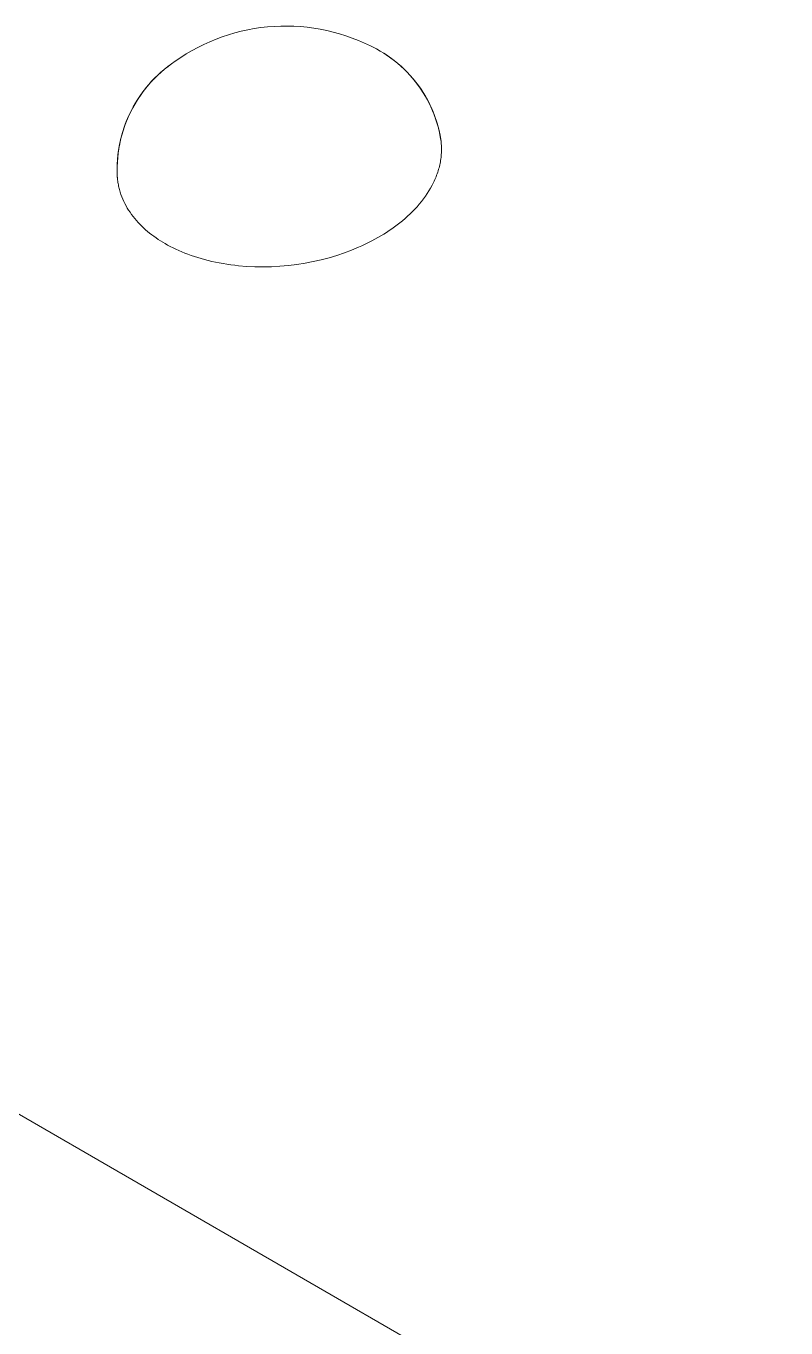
# Model space of a CAD drawing. Header units: inches. Extents: x -7 to 144, y -3 to 95.
# Drawn here: x 119.74 to 121.117, y 71.021 to 73.381 of the extents above; entities that cross this region are included whole.
import ezdxf

# ---------------------------------------------------------------- set-up
doc = ezdxf.new("R2010")
doc.units = ezdxf.units.IN
doc.layers.add('ZANO_R', color=7, linetype='Continuous', lineweight=0)

msp = doc.modelspace()

# ---------------------------------------------------------------- linework, layer by layer
at = {"layer": 'ZANO_R'}
for p, q in [((120.09528, 73.36141), (120.10669, 73.36522)), ((120.09528, 73.36141), (120.10669, 73.36522)), ((120.09528, 73.36141), (120.10669, 73.36522)), ((120.09528, 73.36141), (120.10669, 73.36522)), ((120.10669, 73.36522), (120.11822, 73.36862)), ((120.10669, 73.36522), (120.11822, 73.36862)), ((120.10669, 73.36522), (120.11822, 73.36862)), ((120.10669, 73.36522), (120.11822, 73.36862)), ((120.11822, 73.36862), (120.12986, 73.37162)), ((120.11822, 73.36862), (120.12986, 73.37162)), ((120.11822, 73.36862), (120.12986, 73.37162)), ((120.11822, 73.36862), (120.12986, 73.37162)), ((120.12986, 73.37162), (120.14161, 73.37422)), ((120.12986, 73.37162), (120.14161, 73.37422)), ((120.12986, 73.37162), (120.14161, 73.37422)), ((120.12986, 73.37162), (120.14161, 73.37422)), ((120.14161, 73.37422), (120.15343, 73.3764)), ((120.14161, 73.37422), (120.15343, 73.3764)), ((120.14161, 73.37422), (120.15343, 73.3764)), ((120.14161, 73.37422), (120.15343, 73.3764)), ((120.15343, 73.3764), (120.16533, 73.37817)), ((120.15343, 73.3764), (120.16533, 73.37817)), ((120.15343, 73.3764), (120.16533, 73.37817)), ((120.15343, 73.3764), (120.16533, 73.37817)), ((120.16533, 73.37817), (120.17728, 73.37953)), ((120.16533, 73.37817), (120.17728, 73.37953)), ((120.16533, 73.37817), (120.17728, 73.37953)), ((120.16533, 73.37817), (120.17728, 73.37953)), ((120.17728, 73.37953), (120.18927, 73.38047)), ((120.17728, 73.37953), (120.18927, 73.38047)), ((120.17728, 73.37953), (120.18927, 73.38047)), ((120.17728, 73.37953), (120.18927, 73.38047)), ((120.18927, 73.38047), (120.20128, 73.381)), ((120.18927, 73.38047), (120.20128, 73.381)), ((120.18927, 73.38047), (120.20128, 73.381)), ((120.18927, 73.38047), (120.20128, 73.381)), ((120.20128, 73.381), (120.21331, 73.3811)), ((120.20128, 73.381), (120.21331, 73.3811)), ((120.20128, 73.381), (120.21331, 73.3811)), ((120.20128, 73.381), (120.21331, 73.3811)), ((120.21331, 73.3811), (120.22533, 73.38079)), ((120.21331, 73.3811), (120.22533, 73.38079)), ((120.21331, 73.3811), (120.22533, 73.38079)), ((120.21331, 73.3811), (120.22533, 73.38079)), ((120.22533, 73.38079), (120.23733, 73.38006)), ((120.22533, 73.38079), (120.23733, 73.38006)), ((120.22533, 73.38079), (120.23733, 73.38006)), ((120.22533, 73.38079), (120.23733, 73.38006)), ((120.23733, 73.38006), (120.2493, 73.37891)), ((120.23733, 73.38006), (120.2493, 73.37891)), ((120.23733, 73.38006), (120.2493, 73.37891)), ((120.23733, 73.38006), (120.2493, 73.37891)), ((120.2493, 73.37891), (120.26123, 73.37734)), ((120.2493, 73.37891), (120.26123, 73.37734)), ((120.2493, 73.37891), (120.26123, 73.37734)), ((120.2493, 73.37891), (120.26123, 73.37734)), ((120.26123, 73.37734), (120.27309, 73.37536)), ((120.26123, 73.37734), (120.27309, 73.37536)), ((120.26123, 73.37734), (120.27309, 73.37536)), ((120.26123, 73.37734), (120.27309, 73.37536)), ((120.27309, 73.37536), (120.28488, 73.37298)), ((120.27309, 73.37536), (120.28488, 73.37298)), ((120.27309, 73.37536), (120.28488, 73.37298)), ((120.27309, 73.37536), (120.28488, 73.37298)), ((120.28488, 73.37298), (120.29657, 73.37018)), ((120.28488, 73.37298), (120.29657, 73.37018)), ((120.28488, 73.37298), (120.29657, 73.37018)), ((120.28488, 73.37298), (120.29657, 73.37018)), ((120.29657, 73.37018), (120.30816, 73.36697)), ((120.29657, 73.37018), (120.30816, 73.36697)), ((120.29657, 73.37018), (120.30816, 73.36697)), ((120.29657, 73.37018), (120.30816, 73.36697)), ((120.30816, 73.36697), (120.31964, 73.36337)), ((120.30816, 73.36697), (120.31964, 73.36337)), ((120.30816, 73.36697), (120.31964, 73.36337)), ((120.30816, 73.36697), (120.31964, 73.36337)), ((120.31964, 73.36337), (120.33098, 73.35937)), ((120.31964, 73.36337), (120.33098, 73.35937)), ((120.31964, 73.36337), (120.33098, 73.35937)), ((120.31964, 73.36337), (120.33098, 73.35937)), ((120.04059, 73.33658), (120.05117, 73.3423)), ((120.04059, 73.33658), (120.05117, 73.3423)), ((120.04059, 73.33658), (120.05117, 73.3423)), ((120.04059, 73.33658), (120.05117, 73.3423)), ((120.05117, 73.3423), (120.06194, 73.34765)), ((120.05117, 73.3423), (120.06194, 73.34765)), ((120.05117, 73.3423), (120.06194, 73.34765)), ((120.05117, 73.3423), (120.06194, 73.34765)), ((120.06194, 73.34765), (120.07289, 73.35263)), ((120.06194, 73.34765), (120.07289, 73.35263)), ((120.06194, 73.34765), (120.07289, 73.35263)), ((120.06194, 73.34765), (120.07289, 73.35263)), ((120.07289, 73.35263), (120.08401, 73.35721)), ((120.07289, 73.35263), (120.08401, 73.35721)), ((120.07289, 73.35263), (120.08401, 73.35721)), ((120.07289, 73.35263), (120.08401, 73.35721)), ((120.08401, 73.35721), (120.09528, 73.36141)), ((120.08401, 73.35721), (120.09528, 73.36141)), ((120.08401, 73.35721), (120.09528, 73.36141)), ((120.08401, 73.35721), (120.09528, 73.36141)), ((120.33098, 73.35937), (120.34217, 73.35497)), ((120.33098, 73.35937), (120.34217, 73.35497)), ((120.33098, 73.35937), (120.34217, 73.35497)), ((120.33098, 73.35937), (120.34217, 73.35497)), ((120.34217, 73.35497), (120.35321, 73.35019)), ((120.34217, 73.35497), (120.35321, 73.35019)), ((120.34217, 73.35497), (120.35321, 73.35019)), ((120.34217, 73.35497), (120.35321, 73.35019)), ((120.35321, 73.35019), (120.36407, 73.34503)), ((120.35321, 73.35019), (120.36407, 73.34503)), ((120.35321, 73.35019), (120.36407, 73.34503)), ((120.35321, 73.35019), (120.36407, 73.34503)), ((120.36407, 73.34503), (120.37475, 73.3395)), ((120.36407, 73.34503), (120.37475, 73.3395)), ((120.36407, 73.34503), (120.37475, 73.3395)), ((120.36407, 73.34503), (120.37475, 73.3395)), ((120.37475, 73.3395), (120.38156, 73.3357)), ((120.37475, 73.3395), (120.38159, 73.33569)), ((120.37475, 73.3395), (120.38148, 73.33574)), ((120.37475, 73.3395), (120.38159, 73.33569)), ((120.00337, 73.31259), (120.01014, 73.31726)), ((120.00347, 73.31268), (120.01014, 73.31726)), ((120.00347, 73.31268), (120.01014, 73.31726)), ((120.00352, 73.31271), (120.01014, 73.31726)), ((120.01014, 73.31726), (120.02007, 73.32405)), ((120.01014, 73.31726), (120.02007, 73.32405)), ((120.01014, 73.31726), (120.02007, 73.32405)), ((120.01014, 73.31726), (120.02007, 73.32405)), ((120.02007, 73.32405), (120.03022, 73.3305)), ((120.02007, 73.32405), (120.03022, 73.3305)), ((120.02007, 73.32405), (120.03022, 73.3305)), ((120.02007, 73.32405), (120.03022, 73.3305)), ((120.03022, 73.3305), (120.04059, 73.33658)), ((120.03022, 73.3305), (120.04059, 73.33658)), ((120.03022, 73.3305), (120.04059, 73.33658)), ((120.03022, 73.3305), (120.04059, 73.33658)), ((120.38148, 73.33574), (120.38808, 73.33176)), ((120.38156, 73.3357), (120.38824, 73.33167)), ((120.38159, 73.33569), (120.38829, 73.33164)), ((120.38159, 73.33569), (120.3883, 73.33165)), ((120.38808, 73.33176), (120.39455, 73.32756)), ((120.38824, 73.33167), (120.39478, 73.32741)), ((120.38829, 73.33164), (120.39485, 73.32737)), ((120.3883, 73.33165), (120.39486, 73.32737)), ((120.39455, 73.32756), (120.40087, 73.32314)), ((120.39478, 73.32741), (120.40116, 73.32293)), ((120.39485, 73.32737), (120.40126, 73.32287)), ((120.39486, 73.32737), (120.40127, 73.32288)), ((120.40087, 73.32314), (120.40703, 73.31851)), ((120.40116, 73.32293), (120.40739, 73.31823)), ((120.40126, 73.32287), (120.40751, 73.31815)), ((120.40127, 73.32288), (120.40752, 73.31816)), ((120.40703, 73.31851), (120.41303, 73.31367)), ((120.40739, 73.31823), (120.41345, 73.31332)), ((120.40751, 73.31815), (120.41359, 73.31322)), ((120.40752, 73.31816), (120.4136, 73.31323)), ((119.97216, 73.28589), (119.97802, 73.29166)), ((119.97269, 73.28649), (119.97848, 73.29215)), ((119.97269, 73.28649), (119.97848, 73.29215)), ((119.97293, 73.28671), (119.97868, 73.29232)), ((119.97802, 73.29166), (119.98408, 73.29722)), ((119.97848, 73.29215), (119.98446, 73.2976)), ((119.97848, 73.29215), (119.98446, 73.2976)), ((119.97868, 73.29232), (119.98463, 73.29773)), ((119.98408, 73.29722), (119.99033, 73.30257)), ((119.98446, 73.2976), (119.99062, 73.30284)), ((119.98446, 73.2976), (119.99062, 73.30284)), ((119.98463, 73.29773), (119.99075, 73.30294)), ((119.99033, 73.30257), (119.99676, 73.3077)), ((119.99062, 73.30284), (119.99696, 73.30787)), ((119.99062, 73.30284), (119.99696, 73.30787)), ((119.99075, 73.30294), (119.99705, 73.30793)), ((119.99676, 73.3077), (120.00337, 73.31259)), ((119.99696, 73.30787), (120.00347, 73.31268)), ((119.99696, 73.30787), (120.00347, 73.31268)), ((119.99705, 73.30793), (120.00352, 73.31271)), ((120.41303, 73.31367), (120.41886, 73.30863)), ((120.41345, 73.31332), (120.41934, 73.30821)), ((120.41359, 73.31322), (120.4195, 73.30808)), ((120.4136, 73.31323), (120.41951, 73.30809)), ((120.41886, 73.30863), (120.42452, 73.30339)), ((120.41934, 73.30821), (120.42505, 73.30289)), ((120.4195, 73.30808), (120.42523, 73.30274)), ((120.41951, 73.30809), (120.42524, 73.30275)), ((120.42452, 73.30339), (120.43, 73.29796)), ((120.42505, 73.30289), (120.43057, 73.29738)), ((120.42523, 73.30274), (120.43076, 73.2972)), ((120.42524, 73.30275), (120.43078, 73.29721)), ((120.43, 73.29796), (120.43529, 73.29235)), ((120.43057, 73.29738), (120.4359, 73.29169)), ((120.43076, 73.2972), (120.43611, 73.29147)), ((120.43078, 73.29721), (120.43612, 73.29149)), ((120.43529, 73.29235), (120.44038, 73.28657)), ((120.4359, 73.29169), (120.44103, 73.28581)), ((120.43611, 73.29147), (120.44125, 73.28557)), ((120.43612, 73.29149), (120.44126, 73.28558)), ((119.95084, 73.26088), (119.95584, 73.26741)), ((119.95158, 73.26198), (119.95654, 73.26837)), ((119.95158, 73.26198), (119.95654, 73.26837)), ((119.95192, 73.26239), (119.95686, 73.26874)), ((119.95584, 73.26741), (119.96106, 73.27376)), ((119.95654, 73.26837), (119.96171, 73.2746)), ((119.95654, 73.26837), (119.96171, 73.2746)), ((119.95686, 73.26874), (119.96201, 73.27491)), ((119.96106, 73.27376), (119.96651, 73.27992)), ((119.96171, 73.2746), (119.9671, 73.28064)), ((119.96171, 73.2746), (119.9671, 73.28064)), ((119.96201, 73.27491), (119.96737, 73.2809)), ((119.96651, 73.27992), (119.97216, 73.28589)), ((119.9671, 73.28064), (119.97269, 73.28649)), ((119.9671, 73.28064), (119.97269, 73.28649)), ((119.96737, 73.2809), (119.97293, 73.28671)), ((120.44038, 73.28657), (120.44528, 73.28061)), ((120.44103, 73.28581), (120.44596, 73.27976)), ((120.44125, 73.28557), (120.44618, 73.27949)), ((120.44126, 73.28558), (120.4462, 73.2795)), ((120.44528, 73.28061), (120.44997, 73.27449)), ((120.44596, 73.27976), (120.45067, 73.27354)), ((120.44618, 73.27949), (120.4509, 73.27324)), ((120.4462, 73.2795), (120.45092, 73.27325)), ((120.44997, 73.27449), (120.45445, 73.26822)), ((120.45067, 73.27354), (120.45517, 73.26717)), ((120.4509, 73.27324), (120.4554, 73.26683)), ((120.45092, 73.27325), (120.45542, 73.26685)), ((120.45445, 73.26822), (120.45871, 73.26179)), ((120.45517, 73.26717), (120.45944, 73.26064)), ((119.93724, 73.2403), (119.94153, 73.24732)), ((119.93807, 73.24182), (119.94234, 73.24869)), ((119.93807, 73.24182), (119.94234, 73.24869)), ((119.93845, 73.2424), (119.94271, 73.24922)), ((119.94153, 73.24732), (119.94607, 73.25418)), ((119.94234, 73.24869), (119.94685, 73.25541)), ((119.94234, 73.24869), (119.94685, 73.25541)), ((119.94271, 73.24922), (119.94721, 73.25588)), ((119.94607, 73.25418), (119.95084, 73.26088)), ((119.94685, 73.25541), (119.95158, 73.26198)), ((119.94685, 73.25541), (119.95158, 73.26198)), ((119.94721, 73.25588), (119.95192, 73.26239)), ((120.4554, 73.26683), (120.45968, 73.26027)), ((120.45542, 73.26685), (120.4597, 73.26029)), ((120.45871, 73.26179), (120.46276, 73.25523)), ((120.45944, 73.26064), (120.46349, 73.25397)), ((120.45968, 73.26027), (120.46372, 73.25357)), ((120.4597, 73.26029), (120.46374, 73.25358)), ((120.46276, 73.25523), (120.46657, 73.24853)), ((120.46349, 73.25397), (120.4673, 73.24717)), ((120.46372, 73.25357), (120.46754, 73.24673)), ((120.46374, 73.25358), (120.46756, 73.24674)), ((120.46657, 73.24853), (120.47016, 73.24171)), ((120.4673, 73.24717), (120.47088, 73.24023)), ((120.46754, 73.24673), (120.47111, 73.23976)), ((120.46756, 73.24674), (120.47113, 73.23977)), ((119.92343, 73.21297), (119.92672, 73.22037)), ((119.92343, 73.21297), (119.92672, 73.22037)), ((119.9238, 73.2138), (119.9271, 73.22114)), ((119.92586, 73.21842), (119.9294, 73.22584)), ((119.92672, 73.22037), (119.93026, 73.22765)), ((119.92672, 73.22037), (119.93026, 73.22765)), ((119.9271, 73.22114), (119.93064, 73.22835)), ((119.9294, 73.22584), (119.93319, 73.23314)), ((119.93026, 73.22765), (119.93404, 73.2348)), ((119.93026, 73.22765), (119.93404, 73.2348)), ((119.93064, 73.22835), (119.93442, 73.23544)), ((119.93319, 73.23314), (119.93724, 73.2403)), ((119.93404, 73.2348), (119.93807, 73.24182)), ((119.93404, 73.2348), (119.93807, 73.24182)), ((119.93442, 73.23544), (119.93845, 73.2424)), ((120.47016, 73.24171), (120.47351, 73.23476)), ((120.47088, 73.24023), (120.47421, 73.23318)), ((120.47111, 73.23976), (120.47444, 73.23268)), ((120.47113, 73.23977), (120.47446, 73.23269)), ((120.47351, 73.23476), (120.47662, 73.22771)), ((120.47421, 73.23318), (120.4773, 73.22602)), ((120.47444, 73.23268), (120.47752, 73.22548)), ((120.47446, 73.23269), (120.47754, 73.22549)), ((120.47662, 73.22771), (120.4795, 73.22055)), ((120.4773, 73.22602), (120.48014, 73.21875)), ((120.47752, 73.22548), (120.48035, 73.21818)), ((120.47754, 73.22549), (120.48037, 73.21818)), ((120.4795, 73.22055), (120.48212, 73.21331)), ((119.91513, 73.19017), (119.91763, 73.19786)), ((119.91513, 73.19017), (119.91763, 73.19786)), ((119.91545, 73.19119), (119.91797, 73.19882)), ((119.91684, 73.19547), (119.91958, 73.20322)), ((119.91763, 73.19786), (119.9204, 73.20547)), ((119.91763, 73.19786), (119.9204, 73.20547)), ((119.91797, 73.19882), (119.92076, 73.20636)), ((119.91958, 73.20322), (119.92259, 73.21087)), ((119.9204, 73.20547), (119.92343, 73.21297)), ((119.9204, 73.20547), (119.92343, 73.21297)), ((119.92076, 73.20636), (119.9238, 73.2138)), ((119.92259, 73.21087), (119.92586, 73.21842)), ((120.48014, 73.21875), (120.48273, 73.2114)), ((120.48035, 73.21818), (120.48293, 73.21078)), ((120.48037, 73.21818), (120.48294, 73.21079)), ((120.48212, 73.21331), (120.4845, 73.20597)), ((120.48273, 73.2114), (120.48507, 73.20395)), ((120.48293, 73.21078), (120.48525, 73.2033)), ((120.48294, 73.21079), (120.48526, 73.20331)), ((120.4845, 73.20597), (120.48663, 73.19856)), ((120.48507, 73.20395), (120.48715, 73.19643)), ((120.48525, 73.2033), (120.48731, 73.19575)), ((120.48526, 73.20331), (120.48732, 73.19575)), ((120.48663, 73.19856), (120.48851, 73.19108)), ((120.48715, 73.19643), (120.48896, 73.18885)), ((119.90922, 73.16663), (119.91092, 73.17454)), ((119.90922, 73.16663), (119.91092, 73.17454)), ((119.90945, 73.16784), (119.91118, 73.17569)), ((119.91026, 73.1717), (119.91217, 73.1797)), ((119.91092, 73.17454), (119.91289, 73.18239)), ((119.91092, 73.17454), (119.91289, 73.18239)), ((119.91118, 73.17569), (119.91318, 73.18348)), ((119.91217, 73.1797), (119.91437, 73.18762)), ((119.91289, 73.18239), (119.91513, 73.19017)), ((119.91289, 73.18239), (119.91513, 73.19017)), ((119.91318, 73.18348), (119.91545, 73.19119)), ((119.91437, 73.18762), (119.91684, 73.19547)), ((120.48731, 73.19575), (120.48911, 73.18813)), ((120.48732, 73.19575), (120.48911, 73.18813)), ((120.48851, 73.19108), (120.49012, 73.18355)), ((120.48896, 73.18885), (120.49052, 73.1812)), ((120.48911, 73.18813), (120.49064, 73.18045)), ((120.48911, 73.18813), (120.49064, 73.18045)), ((120.49012, 73.18355), (120.49149, 73.17596)), ((120.49052, 73.1812), (120.49181, 73.17351)), ((120.49064, 73.18045), (120.4919, 73.17272)), ((120.49064, 73.18045), (120.4919, 73.17272)), ((119.90577, 73.14261), (119.90665, 73.15065)), ((119.90577, 73.14261), (119.90665, 73.15065)), ((119.90588, 73.144), (119.9068, 73.15199)), ((119.90619, 73.14737), (119.90726, 73.15553)), ((119.90665, 73.15065), (119.9078, 73.15866)), ((119.90665, 73.15065), (119.9078, 73.15866)), ((119.9068, 73.15199), (119.90799, 73.15994)), ((119.90726, 73.15553), (119.90862, 73.16364)), ((119.9078, 73.15866), (119.90922, 73.16663)), ((119.9078, 73.15866), (119.90922, 73.16663)), ((119.90799, 73.15994), (119.90945, 73.16784)), ((119.90862, 73.16364), (119.91026, 73.1717)), ((120.49219, 73.17005), (120.4919, 73.17272)), ((120.49219, 73.17005), (120.4919, 73.17272)), ((120.49243, 73.16737), (120.49219, 73.17005)), ((120.49243, 73.16737), (120.49219, 73.17005)), ((120.4926, 73.16468), (120.49243, 73.16737)), ((120.4926, 73.16468), (120.49243, 73.16737)), ((120.49243, 73.14846), (120.49261, 73.15117)), ((120.49243, 73.14846), (120.49261, 73.15117)), ((120.49272, 73.16199), (120.4926, 73.16468)), ((120.49272, 73.16199), (120.4926, 73.16468)), ((120.49261, 73.15117), (120.49272, 73.15388)), ((120.49261, 73.15117), (120.49272, 73.15388)), ((120.49278, 73.15929), (120.49272, 73.16199)), ((120.49278, 73.15929), (120.49272, 73.16199)), ((120.49272, 73.15388), (120.49278, 73.15659)), ((120.49272, 73.15388), (120.49278, 73.15659)), ((120.49278, 73.15659), (120.49278, 73.15929)), ((120.49278, 73.15659), (120.49278, 73.15929)), ((119.90469, 73.12276), (119.90491, 73.13098)), ((119.90476, 73.11992), (119.90486, 73.12796)), ((119.90482, 73.11836), (119.90486, 73.12645)), ((119.90482, 73.11836), (119.90486, 73.12645)), ((119.90486, 73.12796), (119.90523, 73.13599)), ((119.90486, 73.12645), (119.90518, 73.13454)), ((119.90486, 73.12645), (119.90518, 73.13454)), ((119.90491, 73.13098), (119.90541, 73.13919)), ((119.90518, 73.13454), (119.90577, 73.14261)), ((119.90518, 73.13454), (119.90577, 73.14261)), ((119.90523, 73.13599), (119.90588, 73.144)), ((119.90541, 73.13919), (119.90619, 73.14737)), ((120.48827, 73.1241), (120.48896, 73.12679)), ((120.48827, 73.1241), (120.48896, 73.12679)), ((120.48896, 73.12679), (120.48959, 73.12949)), ((120.48896, 73.12679), (120.48959, 73.12949)), ((120.48959, 73.12949), (120.49017, 73.13219)), ((120.48959, 73.12949), (120.49017, 73.13219)), ((120.49017, 73.13219), (120.49069, 73.1349)), ((120.49017, 73.13219), (120.49069, 73.1349)), ((120.49069, 73.1349), (120.49116, 73.13761)), ((120.49069, 73.1349), (120.49116, 73.13761)), ((120.49116, 73.13761), (120.49156, 73.14032)), ((120.49116, 73.13761), (120.49156, 73.14032)), ((120.49156, 73.14032), (120.49191, 73.14303)), ((120.49156, 73.14032), (120.49191, 73.14303)), ((120.49191, 73.14303), (120.4922, 73.14575)), ((120.49191, 73.14303), (120.4922, 73.14575)), ((120.4922, 73.14575), (120.49243, 73.14846)), ((120.4922, 73.14575), (120.49243, 73.14846)), ((119.90477, 73.11453), (119.90469, 73.12276)), ((119.90493, 73.11189), (119.90476, 73.11992)), ((119.90513, 73.10632), (119.90477, 73.11453)), ((119.90506, 73.11027), (119.90482, 73.11836)), ((119.90506, 73.11027), (119.90482, 73.11836)), ((119.90538, 73.10386), (119.90493, 73.11189)), ((119.90558, 73.10219), (119.90506, 73.11027)), ((119.90558, 73.10219), (119.90506, 73.11027)), ((119.90558, 73.10219), (119.90587, 73.09996)), ((119.90558, 73.10219), (119.90587, 73.09996)), ((120.47962, 73.10022), (120.48079, 73.10284)), ((120.47962, 73.10022), (120.48079, 73.10284)), ((120.48079, 73.10284), (120.48191, 73.10546)), ((120.48079, 73.10284), (120.48191, 73.10546)), ((120.48191, 73.10546), (120.48298, 73.10809)), ((120.48191, 73.10546), (120.48298, 73.10809)), ((120.48298, 73.10809), (120.484, 73.11074)), ((120.48298, 73.10809), (120.484, 73.11074)), ((120.484, 73.11074), (120.48496, 73.1134)), ((120.484, 73.11074), (120.48496, 73.1134)), ((120.48496, 73.1134), (120.48587, 73.11606)), ((120.48496, 73.1134), (120.48587, 73.11606)), ((120.48587, 73.11606), (120.48673, 73.11873)), ((120.48587, 73.11606), (120.48673, 73.11873)), ((120.48673, 73.11873), (120.48753, 73.12141)), ((120.48673, 73.11873), (120.48753, 73.12141)), ((120.48753, 73.12141), (120.48827, 73.1241)), ((120.48753, 73.12141), (120.48827, 73.1241)), ((119.90587, 73.09996), (119.9062, 73.09774)), ((119.90587, 73.09996), (119.9062, 73.09774)), ((119.9062, 73.09774), (119.90657, 73.09552)), ((119.9062, 73.09774), (119.90657, 73.09552)), ((119.90657, 73.09552), (119.90698, 73.09331)), ((119.90657, 73.09552), (119.90698, 73.09331)), ((119.90698, 73.09331), (119.90743, 73.09111)), ((119.90698, 73.09331), (119.90743, 73.09111)), ((119.90743, 73.09111), (119.90792, 73.08891)), ((119.90743, 73.09111), (119.90792, 73.08891)), ((119.90792, 73.08891), (119.90845, 73.08673)), ((119.90792, 73.08891), (119.90845, 73.08673)), ((119.90845, 73.08673), (119.90901, 73.08455)), ((119.90845, 73.08673), (119.90901, 73.08455)), ((119.90901, 73.08455), (119.90962, 73.08238)), ((119.90901, 73.08455), (119.90962, 73.08238)), ((119.90962, 73.08238), (119.91027, 73.08022)), ((119.90962, 73.08238), (119.91027, 73.08022)), ((119.91027, 73.08022), (119.91095, 73.07807)), ((119.91027, 73.08022), (119.91095, 73.07807)), ((120.46687, 73.07736), (120.47003, 73.08233)), ((120.46687, 73.07736), (120.47003, 73.08233)), ((120.47003, 73.08233), (120.47301, 73.08736)), ((120.47003, 73.08233), (120.47301, 73.08736)), ((120.47301, 73.08736), (120.4758, 73.09247)), ((120.47301, 73.08736), (120.4758, 73.09247)), ((120.4758, 73.09247), (120.47839, 73.09762)), ((120.4758, 73.09247), (120.47839, 73.09762)), ((120.47839, 73.09762), (120.47962, 73.10022)), ((120.47839, 73.09762), (120.47962, 73.10022)), ((119.91095, 73.07807), (119.91168, 73.07594)), ((119.91095, 73.07807), (119.91168, 73.07594)), ((119.91168, 73.07594), (119.91324, 73.0717)), ((119.91168, 73.07594), (119.91324, 73.0717)), ((119.91324, 73.0717), (119.91495, 73.0675)), ((119.91324, 73.0717), (119.91495, 73.0675)), ((119.91495, 73.0675), (119.91681, 73.06336)), ((119.91495, 73.0675), (119.91681, 73.06336)), ((119.91681, 73.06336), (119.91881, 73.05927)), ((119.91681, 73.06336), (119.91881, 73.05927)), ((119.91881, 73.05927), (119.92096, 73.05523)), ((119.91881, 73.05927), (119.92096, 73.05523)), ((119.92096, 73.05523), (119.92324, 73.05126)), ((119.92096, 73.05523), (119.92324, 73.05126)), ((120.44857, 73.05367), (120.45254, 73.05824)), ((120.44857, 73.05367), (120.45254, 73.05824)), ((120.45254, 73.05824), (120.45636, 73.0629)), ((120.45254, 73.05824), (120.45636, 73.0629)), ((120.45636, 73.0629), (120.46003, 73.06764)), ((120.45636, 73.0629), (120.46003, 73.06764)), ((120.46003, 73.06764), (120.46353, 73.07246)), ((120.46003, 73.06764), (120.46353, 73.07246)), ((120.46353, 73.07246), (120.46687, 73.07736)), ((120.46353, 73.07246), (120.46687, 73.07736)), ((119.92324, 73.05126), (119.92566, 73.04734)), ((119.92324, 73.05126), (119.92566, 73.04734)), ((119.92566, 73.04734), (119.9282, 73.04349)), ((119.92566, 73.04734), (119.9282, 73.04349)), ((119.9282, 73.04349), (119.93088, 73.03971)), ((119.9282, 73.04349), (119.93088, 73.03971)), ((119.93088, 73.03971), (119.93368, 73.03599)), ((119.93088, 73.03971), (119.93368, 73.03599)), ((119.93368, 73.03599), (119.93659, 73.03234)), ((119.93368, 73.03599), (119.93659, 73.03234)), ((119.93659, 73.03234), (119.93962, 73.02876)), ((119.93659, 73.03234), (119.93962, 73.02876)), ((120.42212, 73.02825), (120.42681, 73.03224)), ((120.42212, 73.02825), (120.42681, 73.03224)), ((120.42681, 73.03224), (120.43139, 73.03633)), ((120.42681, 73.03224), (120.43139, 73.03633)), ((120.43139, 73.03633), (120.43587, 73.04052)), ((120.43139, 73.03633), (120.43587, 73.04052)), ((120.43587, 73.04052), (120.44023, 73.04481)), ((120.43587, 73.04052), (120.44023, 73.04481)), ((120.44023, 73.04481), (120.44447, 73.0492)), ((120.44023, 73.04481), (120.44447, 73.0492)), ((120.44447, 73.0492), (120.44857, 73.05367)), ((120.44447, 73.0492), (120.44857, 73.05367)), ((119.93962, 73.02876), (119.94277, 73.02526)), ((119.93962, 73.02876), (119.94277, 73.02526)), ((119.94277, 73.02526), (119.94602, 73.02183)), ((119.94277, 73.02526), (119.94602, 73.02183)), ((119.94602, 73.02183), (119.94937, 73.01848)), ((119.94602, 73.02183), (119.94937, 73.01848)), ((119.94937, 73.01848), (119.95282, 73.01521)), ((119.94937, 73.01848), (119.95282, 73.01521)), ((119.95282, 73.01521), (119.95636, 73.01201)), ((119.95282, 73.01521), (119.95636, 73.01201)), ((119.95636, 73.01201), (119.95999, 73.00889)), ((119.95636, 73.01201), (119.95999, 73.00889)), ((119.95999, 73.00889), (119.9637, 73.00585)), ((119.95999, 73.00889), (119.9637, 73.00585)), ((120.39316, 73.00707), (120.39809, 73.01032)), ((120.39316, 73.00707), (120.39809, 73.01032)), ((120.39809, 73.01032), (120.40288, 73.0136)), ((120.39809, 73.01032), (120.40288, 73.0136)), ((120.40288, 73.0136), (120.40753, 73.01691)), ((120.40288, 73.0136), (120.40753, 73.01691)), ((120.40753, 73.01691), (120.41248, 73.02059)), ((120.40753, 73.01691), (120.41248, 73.02059)), ((120.41248, 73.02059), (120.41734, 73.02437)), ((120.41248, 73.02059), (120.41734, 73.02437)), ((120.41734, 73.02437), (120.42212, 73.02825)), ((120.41734, 73.02437), (120.42212, 73.02825)), ((119.9637, 73.00585), (119.9675, 73.0029)), ((119.9637, 73.00585), (119.9675, 73.0029)), ((119.9675, 73.0029), (119.97137, 73.00002)), ((119.9675, 73.0029), (119.97137, 73.00002)), ((119.97137, 73.00002), (119.97531, 72.99723)), ((119.97137, 73.00002), (119.97531, 72.99723)), ((119.97531, 72.99723), (119.97931, 72.99451)), ((119.97531, 72.99723), (119.97931, 72.99451)), ((119.97931, 72.99451), (119.98338, 72.99188)), ((119.97931, 72.99451), (119.98338, 72.99188)), ((119.98338, 72.99188), (119.98751, 72.98933)), ((119.98338, 72.99188), (119.98751, 72.98933)), ((119.98751, 72.98933), (119.99169, 72.98686)), ((119.98751, 72.98933), (119.99169, 72.98686)), ((119.99169, 72.98686), (119.99637, 72.98423)), ((119.99169, 72.98686), (119.99637, 72.98423)), ((119.99637, 72.98423), (120.0012, 72.98164)), ((119.99637, 72.98423), (120.0012, 72.98164)), ((120.34866, 72.98287), (120.35469, 72.98569)), ((120.34866, 72.98287), (120.35469, 72.98569)), ((120.35469, 72.98569), (120.3606, 72.98857)), ((120.35469, 72.98569), (120.3606, 72.98857)), ((120.3606, 72.98857), (120.36637, 72.99152)), ((120.3606, 72.98857), (120.36637, 72.99152)), ((120.36637, 72.99152), (120.372, 72.99453)), ((120.36637, 72.99152), (120.372, 72.99453)), ((120.372, 72.99453), (120.3775, 72.99759)), ((120.372, 72.99453), (120.3775, 72.99759)), ((120.3775, 72.99759), (120.38286, 73.00071)), ((120.3775, 72.99759), (120.38286, 73.00071)), ((120.38286, 73.00071), (120.38808, 73.00387)), ((120.38286, 73.00071), (120.38808, 73.00387)), ((120.38808, 73.00387), (120.39316, 73.00707)), ((120.38808, 73.00387), (120.39316, 73.00707)), ((117.00173, 72.98182), (125.07451, 68.321)), ((120.0012, 72.98164), (120.00617, 72.97911)), ((120.0012, 72.98164), (120.00617, 72.97911)), ((120.00617, 72.97911), (120.01129, 72.97664)), ((120.00617, 72.97911), (120.01129, 72.97664)), ((120.01129, 72.97664), (120.01654, 72.97424)), ((120.01129, 72.97664), (120.01654, 72.97424)), ((120.01654, 72.97424), (120.02193, 72.9719)), ((120.01654, 72.97424), (120.02193, 72.9719)), ((120.02193, 72.9719), (120.02747, 72.96963)), ((120.02193, 72.9719), (120.02747, 72.96963)), ((120.02747, 72.96963), (120.03314, 72.96744)), ((120.02747, 72.96963), (120.03314, 72.96744)), ((120.03314, 72.96744), (120.03894, 72.96533)), ((120.03314, 72.96744), (120.03894, 72.96533)), ((120.03894, 72.96533), (120.04488, 72.9633)), ((120.03894, 72.96533), (120.04488, 72.9633)), ((120.04488, 72.9633), (120.05094, 72.96136)), ((120.04488, 72.9633), (120.05094, 72.96136)), ((120.05094, 72.96136), (120.05713, 72.95951)), ((120.05094, 72.96136), (120.05713, 72.95951)), ((120.2748, 72.95746), (120.28911, 72.96121)), ((120.2748, 72.95746), (120.28911, 72.96121)), ((120.28911, 72.96121), (120.30308, 72.96538)), ((120.28911, 72.96121), (120.30308, 72.96538)), ((120.30308, 72.96538), (120.31666, 72.96994)), ((120.30308, 72.96538), (120.31666, 72.96994)), ((120.31666, 72.96994), (120.32981, 72.97487)), ((120.31666, 72.96994), (120.32981, 72.97487)), ((120.32981, 72.97487), (120.3425, 72.98013)), ((120.32981, 72.97487), (120.3425, 72.98013)), ((120.3425, 72.98013), (120.34866, 72.98287)), ((120.3425, 72.98013), (120.34866, 72.98287)), ((120.05713, 72.95951), (120.06344, 72.95775)), ((120.05713, 72.95951), (120.06344, 72.95775)), ((120.06344, 72.95775), (120.06988, 72.95609)), ((120.06344, 72.95775), (120.06988, 72.95609)), ((120.06988, 72.95609), (120.07642, 72.95452)), ((120.06988, 72.95609), (120.07642, 72.95452)), ((120.07642, 72.95452), (120.08308, 72.95307)), ((120.07642, 72.95452), (120.08308, 72.95307)), ((120.08308, 72.95307), (120.08984, 72.95171)), ((120.08308, 72.95307), (120.08984, 72.95171)), ((120.08984, 72.95171), (120.09671, 72.95047)), ((120.08984, 72.95171), (120.09671, 72.95047)), ((120.09671, 72.95047), (120.10367, 72.94934)), ((120.09671, 72.95047), (120.10367, 72.94934)), ((120.10367, 72.94934), (120.11072, 72.94832)), ((120.10367, 72.94934), (120.11072, 72.94832)), ((120.11072, 72.94832), (120.11785, 72.94742)), ((120.11072, 72.94832), (120.11785, 72.94742)), ((120.11785, 72.94742), (120.12506, 72.94664)), ((120.11785, 72.94742), (120.12506, 72.94664)), ((120.12506, 72.94664), (120.13969, 72.94545)), ((120.12506, 72.94664), (120.13969, 72.94545)), ((120.13969, 72.94545), (120.15455, 72.94475)), ((120.13969, 72.94545), (120.15455, 72.94475)), ((120.15455, 72.94475), (120.16959, 72.94456)), ((120.15455, 72.94475), (120.16959, 72.94456)), ((120.16959, 72.94456), (120.18475, 72.94489)), ((120.16959, 72.94456), (120.18475, 72.94489)), ((120.18475, 72.94489), (120.19997, 72.94573)), ((120.18475, 72.94489), (120.19997, 72.94573)), ((120.19997, 72.94573), (120.21518, 72.94709)), ((120.19997, 72.94573), (120.21518, 72.94709)), ((120.21518, 72.94709), (120.23033, 72.94895)), ((120.21518, 72.94709), (120.23033, 72.94895)), ((120.23033, 72.94895), (120.24535, 72.95131)), ((120.23033, 72.94895), (120.24535, 72.95131)), ((120.24535, 72.95131), (120.2602, 72.95416)), ((120.24535, 72.95131), (120.2602, 72.95416)), ((120.2602, 72.95416), (120.2748, 72.95746)), ((120.2602, 72.95416), (120.2748, 72.95746))]:
    msp.add_line(p, q, dxfattribs=at)

doc.saveas('drawing.dxf')
